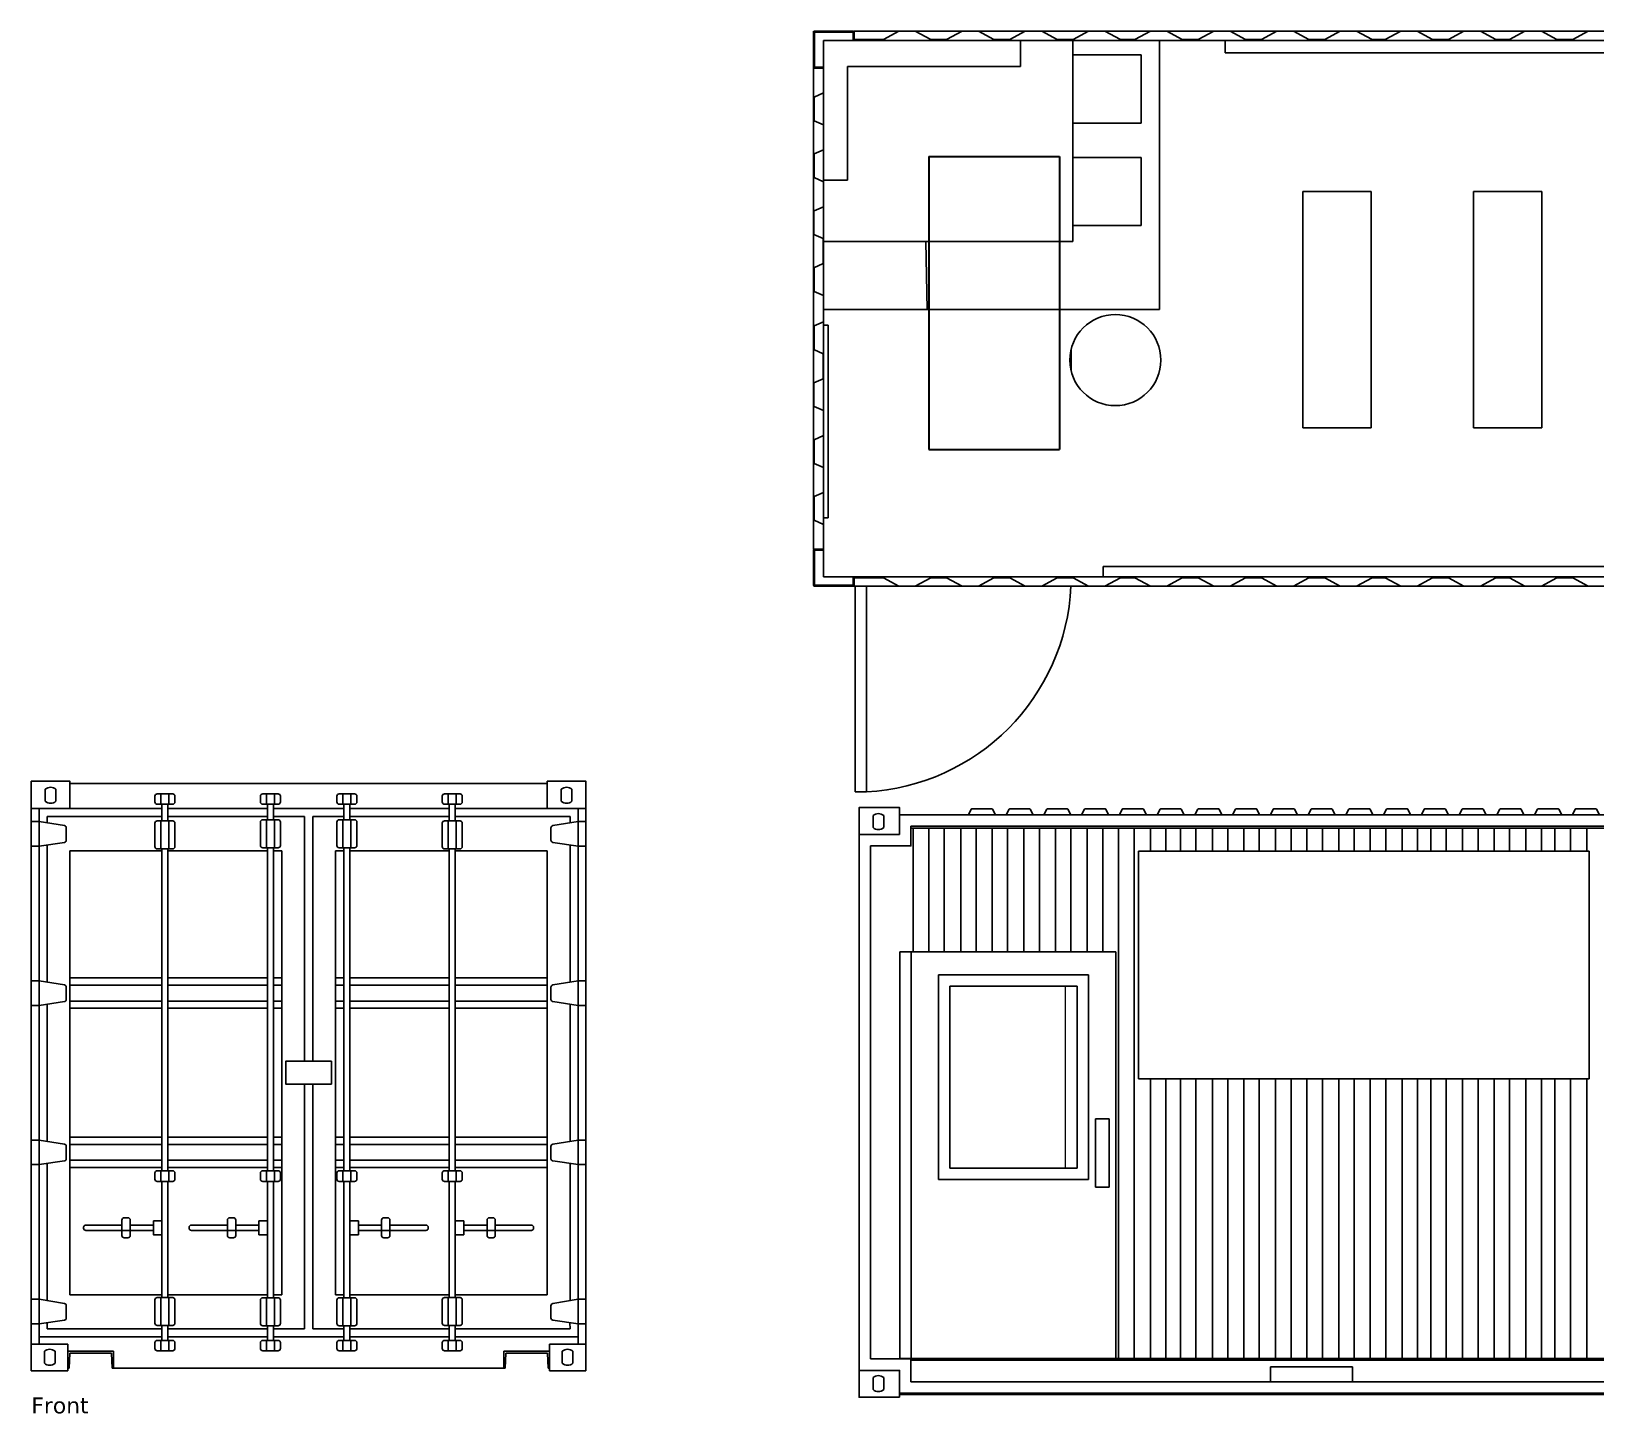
# Model space of a CAD drawing. Header units: millimetres. Extents: x -114891 to 6090, y -66971 to -39451.
# Drawn here: x -53059 to -46184, y -57177 to -51102 of the extents above; entities that cross this region are included whole.
import ezdxf

# ---------------------------------------------------------------- set-up
doc = ezdxf.new("R2010")
doc.units = ezdxf.units.MM
doc.header["$LTSCALE"] = 0.05
doc.linetypes.add('HIDDENX2', pattern=[19.05, 12.7, -6.35])
doc.layers.add('1', color=7, linetype='Continuous')
doc.layers.add('3', color=7, linetype='Continuous')
for name, color, linetype, lineweight in [('Lines', 181, 'Continuous', 30), ('text', 7, 'Continuous', 5), ('Window View', 253, 'HIDDENX2', 5)]:
    doc.layers.add(name, color=color, linetype=linetype, lineweight=lineweight)
doc.styles.add('Normal', font='verdana.ttf', dxfattribs={"height": 2})

msp = doc.modelspace()

# ---------------------------------------------------------------- linework, layer by layer
for p, q in [((-49621.47, -53377.772), (-49621.47, -51101.772)), ((-49577.47, -53499.772), (-49577.47, -51141.772)), ((-49577.47, -51141.772), (-43668.592, -51141.772)), ((-49442.757, -51101.772), (-43799.47, -51101.772)), ((-49383.47, -51137.772), (-49383.47, -51141.772)), ((-48711.47, -51255.772), (-48711.47, -51141.772)), ((-48481.47, -51137.772), (-48481.47, -52024.972)), ((-48481.47, -51137.772), (-48481.47, -51505.772)), ((-48101.47, -52324.972), (-48101.47, -51141.772)), ((-47812.537, -51195.772), (-47812.537, -51141.772)), ((-49621.47, -51224.431), (-49617.47, -51224.431)), ((-48181.47, -51205.772), (-48481.47, -51205.772)), ((-48181.47, -51505.772), (-48181.47, -51205.772)), ((-47812.537, -51195.772), (-45265.47, -51195.772)), ((-49618.47, -51263.772), (-49617.47, -51263.772)), ((-49617.47, -51259.772), (-49577.47, -51259.772)), ((-49577.47, -51263.772), (-49577.47, -51259.772)), ((-49471.47, -51255.772), (-48711.47, -51255.772)), ((-49471.47, -51255.772), (-49471.47, -51755.772)), ((-48481.47, -51505.772), (-48181.47, -51505.772)), ((-48481.47, -51655.772), (-48181.47, -51655.772)), ((-48181.47, -51655.772), (-48181.47, -51655.772)), ((-48181.47, -51655.772), (-48181.47, -51955.772)), ((-49471.47, -51755.772), (-49577.47, -51755.772)), ((-47170.92, -51805.772), (-47470.92, -51805.772)), ((-47470.92, -51805.772), (-47470.92, -52844.172)), ((-47470.92, -51805.772), (-47170.92, -51805.772)), ((-47170.92, -51805.772), (-47170.92, -52844.172)), ((-46720.92, -51805.772), (-46420.92, -51805.772)), ((-46420.92, -51805.772), (-46720.92, -51805.772)), ((-46720.92, -51805.772), (-46720.92, -52844.172)), ((-46420.92, -52844.172), (-46420.92, -51805.772)), ((-48181.47, -51955.772), (-48481.47, -51955.772)), ((-49081.47, -52024.972), (-49578.47, -52024.972)), ((-49577.47, -52024.972), (-49127.47, -52024.972)), ((-49127.47, -52024.972), (-49121.47, -52324.972)), ((-48481.47, -52024.972), (-49081.47, -52024.972)), ((-49577.47, -52324.972), (-48101.47, -52324.972)), ((-49577.47, -52324.972), (-49171.47, -52324.972)), ((-49171.47, -52324.972), (-49121.47, -52324.972)), ((-49557.47, -52393.772), (-49577.47, -52393.772)), ((-49557.47, -53239.772), (-49557.47, -52393.772)), ((-48489.048, -52594.573), (-48489.048, -52498.875)), ((-47470.92, -52844.172), (-47170.92, -52844.172)), ((-46720.92, -52844.172), (-46420.92, -52844.172)), ((-46570.92, -52844.172), (-46420.92, -52844.172)), ((-49577.47, -53239.772), (-49557.47, -53239.772)), ((-49577.47, -53268.772), (-49577.47, -53239.772)), ((-49618.47, -53377.772), (-49617.47, -53377.772)), ((-49617.47, -53381.772), (-49577.47, -53381.772)), ((-49577.47, -53377.772), (-49577.47, -53381.772)), ((-49577.47, -53381.772), (-49577.47, -53377.772)), ((-48348.156, -53454.172), (-45265.47, -53454.172)), ((-48348.156, -53454.172), (-48348.156, -53499.772)), ((-49577.47, -53499.772), (-43668.592, -53499.772)), ((-49446.47, -53539.772), (-43799.47, -53539.772)), ((-49439.048, -53539.772), (-49439.048, -54444.172)), ((-49389.048, -53539.772), (-49389.048, -54444.172)), ((-49389.048, -53544.172), (-49389.048, -53899.762)), ((-49383.47, -53503.772), (-49383.47, -53499.772)), ((-49389.048, -54444.172), (-49439.048, -54444.172)), ((-49421.47, -57104.306), (-49421.47, -54613.306)), ((-49183.47, -55147.591), (-49183.47, -54604.306)), ((-49371.47, -56936.306), (-49371.47, -54681.306)), ((-48192.53, -55704.786), (-48192.53, -54704.786)), ((-48192.53, -54704.786), (-46212.53, -54704.786)), ((-46212.53, -55704.786), (-46212.53, -54704.786)), ((-49242.53, -56934.806), (-49242.53, -55147.591)), ((-49242.53, -55147.591), (-48292.53, -55147.591)), ((-49192.53, -55147.591), (-49192.53, -56934.806)), ((-48292.53, -56934.806), (-48292.53, -55147.591)), ((-49072.53, -55247.591), (-48412.53, -55247.591)), ((-49072.53, -55247.591), (-49072.53, -56147.591)), ((-48412.53, -56147.591), (-48412.53, -55247.591)), ((-49022.53, -55297.591), (-48462.53, -55297.591)), ((-49022.53, -55297.591), (-49022.53, -56097.591)), ((-48462.53, -56097.591), (-48462.53, -55297.591)), ((-48192.53, -55704.786), (-46212.53, -55704.786)), ((-48322.53, -55880.791), (-48382.53, -55880.791)), ((-48382.53, -56180.791), (-48382.53, -55880.791)), ((-48322.53, -56180.791), (-48322.53, -55880.791)), ((-48462.53, -56097.591), (-49022.53, -56097.591)), ((-48412.53, -56147.591), (-49072.53, -56147.591)), ((-48322.53, -56180.791), (-48382.53, -56180.791)), ((-49243.47, -56936.306), (-49243.47, -56934.806)), ((-49192.53, -56934.806), (-49243.47, -56934.806)), ((-46392.47, -56940.806), (-49193.47, -56940.806)), ((-46392.47, -56934.806), (-49192.53, -56934.806)), ((-49359.893, -57070.429), (-49359.893, -57018.182)), ((-49313.048, -57070.429), (-49313.048, -57018.182)), ((-46392.47, -57036.806), (-49193.47, -57036.806)), ((-46392.47, -57086.806), (-49243.47, -57086.806)), ((-46392.47, -57092.806), (-49243.47, -57092.806))]:
    msp.add_line(p, q)
at = {"color": 251}
for p, q in [((-49114.47, -55147.591), (-49114.47, -54604.306)), ((-49046.47, -55147.591), (-49046.47, -54604.306)), ((-48974.47, -55147.591), (-48974.47, -54604.306)), ((-48906.47, -55147.591), (-48906.47, -54604.306)), ((-48836.47, -55147.591), (-48836.47, -54604.306)), ((-48768.47, -55147.591), (-48768.47, -54604.306)), ((-48696.47, -55147.591), (-48696.47, -54604.306))]:
    msp.add_line(p, q, dxfattribs=at)
at = {"elevation": 0, "flags": 128}
for points in [[(-49577.47, -51263.772), (-49618.47, -51263.772, -0.41421356), (-49621.47, -51260.772), (-49621.47, -51105.772, -0.41421356), (-49617.47, -51101.772), (-49446.47, -51101.772, -0.41421356), (-49443.47, -51104.772), (-49443.47, -51137.772), (-49383.47, -51137.772)], [(-49577.47, -53377.772), (-49618.47, -53377.772, 0.41421356), (-49621.47, -53380.772), (-49621.47, -53535.772, 0.41421356), (-49617.47, -53539.772), (-49446.47, -53539.772, 0.41421356), (-49443.47, -53536.772), (-49443.47, -53503.772), (-49383.47, -53503.772)]]:
    msp.add_lwpolyline(points, format="xyb", dxfattribs=at)
for points in [[(-49617.47, -51259.772), (-49617.47, -51105.772), (-49447.47, -51105.772), (-49447.47, -51141.772), (-49383.47, -51141.772)], [(-49174.47, -51101.772), (-49246.47, -51101.772), (-49314.47, -51137.772), (-49383.47, -51137.772)], [(-48896.47, -51101.772), (-48968.47, -51101.772), (-49036.47, -51137.772), (-49106.47, -51137.772), (-49174.47, -51101.772)], [(-48618.47, -51101.772), (-48690.47, -51101.772), (-48758.47, -51137.772), (-48828.47, -51137.772), (-48896.47, -51101.772)], [(-48340.47, -51101.772), (-48412.47, -51101.772), (-48480.47, -51137.772), (-48550.47, -51137.772), (-48618.47, -51101.772)], [(-48237.47, -51137.772), (-48272.47, -51137.772), (-48340.47, -51101.772)], [(-48068.47, -51101.772), (-48140.47, -51101.772), (-48208.47, -51137.772), (-48237.47, -51137.772)], [(-47790.47, -51101.772), (-47862.47, -51101.772), (-47930.47, -51137.772), (-48000.47, -51137.772), (-48068.47, -51101.772)], [(-47512.47, -51101.772), (-47584.47, -51101.772), (-47652.47, -51137.772), (-47722.47, -51137.772), (-47790.47, -51101.772)], [(-47234.47, -51101.772), (-47306.47, -51101.772), (-47374.47, -51137.772), (-47444.47, -51137.772), (-47512.47, -51101.772)], [(-47306.47, -51101.772), (-47234.47, -51101.772), (-47166.47, -51137.772), (-47137.47, -51137.772)], [(-46968.47, -51101.772), (-47040.47, -51101.772), (-47108.47, -51137.772), (-47137.47, -51137.772)], [(-46690.47, -51101.772), (-46762.47, -51101.772), (-46830.47, -51137.772), (-46900.47, -51137.772), (-46968.47, -51101.772)], [(-46592.47, -51137.772), (-46622.47, -51137.772), (-46690.47, -51101.772)], [(-46592.47, -51137.772), (-46562.47, -51137.772), (-46494.47, -51101.772)], [(-46494.47, -51101.772), (-46422.47, -51101.772), (-46354.47, -51137.772), (-46284.47, -51137.772), (-46216.47, -51101.772)], [(-46216.47, -51101.772), (-46144.47, -51101.772), (-46076.47, -51137.772), (-46047.47, -51137.772)], [(-49577.47, -51260.772), (-49577.47, -51372.772), (-49618.47, -51390.772), (-49618.47, -51494.772), (-49577.47, -51512.772), (-49577.47, -51622.772), (-49618.47, -51640.772)], [(-49618.47, -51640.772), (-49618.47, -51744.772), (-49577.47, -51762.772), (-49577.47, -51872.772), (-49618.47, -51890.772)], [(-49619.47, -51890.772), (-49619.47, -51994.772), (-49578.47, -52012.772), (-49578.47, -52122.772), (-49619.47, -52140.772)], [(-49618.47, -52140.772), (-49618.47, -52244.772), (-49577.47, -52262.772), (-49577.47, -52320.772)], [(-49618.47, -52500.772), (-49618.47, -52396.772), (-49577.47, -52378.772), (-49577.47, -52320.772)], [(-49619.47, -52750.772), (-49619.47, -52646.772), (-49578.47, -52628.772), (-49578.47, -52518.772), (-49619.47, -52500.772)], [(-49618.47, -53000.772), (-49618.47, -52896.772), (-49577.47, -52878.772), (-49577.47, -52768.772), (-49618.47, -52750.772)], [(-49577.47, -53380.772), (-49577.47, -53268.772), (-49618.47, -53250.772), (-49618.47, -53146.772), (-49577.47, -53128.772), (-49577.47, -53018.772), (-49618.47, -53000.772)], [(-49617.47, -53381.772), (-49617.47, -53535.772), (-49447.47, -53535.772), (-49447.47, -53499.772), (-49383.47, -53499.772)], [(-49174.47, -53539.772), (-49246.47, -53539.772), (-49314.47, -53503.772), (-49383.47, -53503.772)], [(-48896.47, -53539.772), (-48968.47, -53539.772), (-49036.47, -53503.772), (-49106.47, -53503.772), (-49174.47, -53539.772)], [(-48618.47, -53539.772), (-48690.47, -53539.772), (-48758.47, -53503.772), (-48828.47, -53503.772), (-48896.47, -53539.772)], [(-48340.47, -53539.772), (-48412.47, -53539.772), (-48480.47, -53503.772), (-48550.47, -53503.772), (-48618.47, -53539.772)], [(-48237.47, -53503.772), (-48272.47, -53503.772), (-48340.47, -53539.772)], [(-48068.47, -53539.772), (-48140.47, -53539.772), (-48208.47, -53503.772), (-48237.47, -53503.772)], [(-47790.47, -53539.772), (-47862.47, -53539.772), (-47930.47, -53503.772), (-48000.47, -53503.772), (-48068.47, -53539.772)], [(-47512.47, -53539.772), (-47584.47, -53539.772), (-47652.47, -53503.772), (-47722.47, -53503.772), (-47790.47, -53539.772)], [(-47234.47, -53539.772), (-47306.47, -53539.772), (-47374.47, -53503.772), (-47444.47, -53503.772), (-47512.47, -53539.772)], [(-47306.47, -53539.772), (-47234.47, -53539.772), (-47166.47, -53503.772), (-47137.47, -53503.772)], [(-46968.47, -53539.772), (-47040.47, -53539.772), (-47108.47, -53503.772), (-47137.47, -53503.772)], [(-46690.47, -53539.772), (-46762.47, -53539.772), (-46830.47, -53503.772), (-46900.47, -53503.772), (-46968.47, -53539.772)], [(-46592.47, -53503.772), (-46622.47, -53503.772), (-46690.47, -53539.772)], [(-46592.47, -53503.772), (-46562.47, -53503.772), (-46494.47, -53539.772)], [(-46494.47, -53539.772), (-46422.47, -53539.772), (-46354.47, -53503.772), (-46284.47, -53503.772), (-46216.47, -53539.772)], [(-46216.47, -53539.772), (-46144.47, -53539.772), (-46076.47, -53503.772), (-46047.47, -53503.772)], [(-49371.47, -56936.306), (-49193.47, -56936.306), (-49193.47, -57036.806)]]:
    msp.add_lwpolyline(points, dxfattribs=at)
msp.add_lwpolyline([(-49243.47, -57104.306), (-49421.47, -57104.306), (-49421.47, -56986.306), (-49243.47, -56986.306)], close=True, dxfattribs=at)
msp.add_circle((-48294.856, -52546.724), 200)
for centre, radius, start, end in [((-49438.284, -53495.888), 949.561, 272.9721732, 357.3511461), ((-49336.47, -57044.306), 35.086, 48.1204528, 131.8795472), ((-49336.47, -57044.306), 35.086, 228.1204528, 311.8795472)]:
    msp.add_arc(centre, radius, start, end)
at = {"layer": '1'}
for p, q in [((-53059.47, -54397.739), (-53059.47, -56988.739)), ((-53059.47, -54397.739), (-53059.47, -56988.739)), ((-52997.893, -54485.072), (-52997.893, -54432.825)), ((-52951.048, -54485.072), (-52951.048, -54432.825)), ((-51840.47, -54407.739), (-52889.47, -54407.739)), ((-51840.47, -54407.739), (-50791.47, -54407.739)), ((-50729.893, -54485.072), (-50729.893, -54432.825)), ((-50683.048, -54485.072), (-50683.048, -54432.825)), ((-50621.47, -54397.739), (-50621.47, -56988.739)), ((-50621.47, -54397.739), (-50621.47, -56988.739)), ((-53024.47, -54517.739), (-53024.47, -56868.739)), ((-52485.143, -54517.739), (-53008.99, -54517.739)), ((-52021.744, -54517.739), (-52458.797, -54517.739)), ((-51840.47, -54517.739), (-51995.399, -54517.739)), ((-51840.47, -54517.739), (-51685.541, -54517.739)), ((-51659.196, -54517.739), (-51222.143, -54517.739)), ((-51195.797, -54517.739), (-50671.95, -54517.739)), ((-50656.47, -54517.739), (-50656.47, -56868.739)), ((-53024.47, -54573.972), (-53059.47, -54573.972)), ((-53059.47, -54573.972), (-53059.47, -54682.311)), ((-53024.47, -54682.311), (-53024.47, -54573.972)), ((-52989.47, -54552.739), (-52989.47, -54579.861)), ((-52989.47, -54552.739), (-52485.143, -54552.739)), ((-52989.47, -54552.739), (-52485.143, -54552.739)), ((-52458.797, -54552.739), (-52021.744, -54552.739)), ((-51995.399, -54552.739), (-51858.47, -54552.739)), ((-51858.47, -55628.239), (-51858.47, -54552.739)), ((-51822.47, -55628.239), (-51822.47, -54552.739)), ((-51685.541, -54552.739), (-51822.47, -54552.739)), ((-51222.143, -54552.739), (-51659.196, -54552.739)), ((-50691.47, -54552.739), (-51195.797, -54552.739)), ((-50691.47, -54552.739), (-51195.797, -54552.739)), ((-50691.47, -54552.739), (-50691.47, -54579.861)), ((-50656.47, -54573.972), (-50621.47, -54573.972)), ((-50656.47, -54682.311), (-50656.47, -54573.972)), ((-50621.47, -54573.972), (-50621.47, -54682.311)), ((-49359.893, -54600.639), (-49359.893, -54548.392)), ((-49313.048, -54600.639), (-49313.048, -54548.392)), ((-43541.47, -54544.306), (-49243.47, -54544.306)), ((-49243.47, -54544.306), (-43541.47, -54544.306)), ((-49193.47, -54594.306), (-43591.47, -54594.306)), ((-52905.479, -54656.071), (-52905.479, -54629.257)), ((-50775.461, -54656.071), (-50775.461, -54629.257)), ((-43591.47, -54604.306), (-49193.47, -54604.306)), ((-49193.47, -54604.306), (-43591.47, -54604.306)), ((-53059.47, -54682.311), (-53024.47, -54682.311)), ((-53024.47, -54682.311), (-52914.186, -54665.988)), ((-52989.47, -54677.131), (-52989.47, -55279.861)), ((-52889.47, -54702.739), (-52889.47, -56653.739)), ((-52889.47, -54702.739), (-52485.143, -54702.739)), ((-52458.797, -54702.739), (-52021.744, -54702.739)), ((-51995.399, -54702.739), (-51958.47, -54702.739)), ((-51958.47, -54702.739), (-51958.47, -56653.739)), ((-51722.47, -54702.739), (-51722.47, -56653.739)), ((-51685.541, -54702.739), (-51722.47, -54702.739)), ((-51222.143, -54702.739), (-51659.196, -54702.739)), ((-50791.47, -54702.739), (-51195.797, -54702.739)), ((-50791.47, -54702.739), (-50791.47, -56653.739)), ((-50656.47, -54682.311), (-50766.754, -54665.988)), ((-50691.47, -54677.131), (-50691.47, -55279.861)), ((-50621.47, -54682.311), (-50656.47, -54682.311)), ((-53024.47, -55273.972), (-53059.47, -55273.972)), ((-53059.47, -55273.972), (-53059.47, -55382.311)), ((-53024.47, -55382.311), (-53024.47, -55273.972)), ((-52889.47, -55261.239), (-52485.143, -55261.239)), ((-52458.797, -55261.239), (-52021.744, -55261.239)), ((-51995.399, -55261.239), (-51958.47, -55261.239)), ((-51685.541, -55261.239), (-51722.47, -55261.239)), ((-51222.143, -55261.239), (-51659.196, -55261.239)), ((-50791.47, -55261.239), (-51195.797, -55261.239)), ((-50656.47, -55273.972), (-50621.47, -55273.972)), ((-50656.47, -55382.311), (-50656.47, -55273.972)), ((-50621.47, -55273.972), (-50621.47, -55382.311)), ((-52905.479, -55356.071), (-52905.479, -55329.257)), ((-52889.47, -55293.239), (-52485.143, -55293.239)), ((-52458.797, -55293.239), (-52021.744, -55293.239)), ((-51995.399, -55293.239), (-51958.47, -55293.239)), ((-51685.541, -55293.239), (-51722.47, -55293.239)), ((-51222.143, -55293.239), (-51659.196, -55293.239)), ((-50791.47, -55293.239), (-51195.797, -55293.239)), ((-50775.461, -55356.071), (-50775.461, -55329.257)), ((-53059.47, -55382.311), (-53024.47, -55382.311)), ((-53024.47, -55382.311), (-52914.186, -55365.988)), ((-52989.47, -55377.131), (-52989.47, -55979.861)), ((-52889.47, -55363.239), (-52485.143, -55363.239)), ((-52889.47, -55395.239), (-52485.143, -55395.239)), ((-52458.797, -55363.239), (-52021.744, -55363.239)), ((-52458.797, -55395.239), (-52021.744, -55395.239)), ((-51995.399, -55363.239), (-51958.47, -55363.239)), ((-51995.399, -55395.239), (-51958.47, -55395.239)), ((-51685.541, -55363.239), (-51722.47, -55363.239)), ((-51685.541, -55395.239), (-51722.47, -55395.239)), ((-51222.143, -55363.239), (-51659.196, -55363.239)), ((-51222.143, -55395.239), (-51659.196, -55395.239)), ((-50791.47, -55363.239), (-51195.797, -55363.239)), ((-50791.47, -55395.239), (-51195.797, -55395.239)), ((-50656.47, -55382.311), (-50766.754, -55365.988)), ((-50691.47, -55377.131), (-50691.47, -55979.861)), ((-50621.47, -55382.311), (-50656.47, -55382.311)), ((-51858.47, -56803.739), (-51858.47, -55728.239)), ((-51822.47, -56803.739), (-51822.47, -55728.239)), ((-52889.47, -55961.239), (-52485.143, -55961.239)), ((-52458.797, -55961.239), (-52021.744, -55961.239)), ((-51995.399, -55961.239), (-51958.47, -55961.239)), ((-51685.541, -55961.239), (-51722.47, -55961.239)), ((-51222.143, -55961.239), (-51659.196, -55961.239)), ((-50791.47, -55961.239), (-51195.797, -55961.239)), ((-53024.47, -55973.972), (-53059.47, -55973.972)), ((-53059.47, -55973.972), (-53059.47, -56082.311)), ((-53024.47, -56082.311), (-53024.47, -55973.972)), ((-52905.479, -56056.071), (-52905.479, -56029.257)), ((-52889.47, -55993.239), (-52485.143, -55993.239)), ((-52458.797, -55993.239), (-52021.744, -55993.239)), ((-51995.399, -55993.239), (-51958.47, -55993.239)), ((-51685.541, -55993.239), (-51722.47, -55993.239)), ((-51222.143, -55993.239), (-51659.196, -55993.239)), ((-50791.47, -55993.239), (-51195.797, -55993.239)), ((-50775.461, -56056.071), (-50775.461, -56029.257)), ((-50656.47, -55973.972), (-50621.47, -55973.972)), ((-50656.47, -56082.311), (-50656.47, -55973.972)), ((-50621.47, -55973.972), (-50621.47, -56082.311)), ((-53059.47, -56082.311), (-53024.47, -56082.311)), ((-53024.47, -56082.311), (-52914.186, -56065.988)), ((-52989.47, -56077.131), (-52989.47, -56679.861)), ((-52889.47, -56063.239), (-52485.143, -56063.239)), ((-52889.47, -56095.239), (-52485.143, -56095.239)), ((-52458.797, -56063.239), (-52021.744, -56063.239)), ((-52458.797, -56095.239), (-52021.744, -56095.239)), ((-51995.399, -56063.239), (-51958.47, -56063.239)), ((-51995.399, -56095.239), (-51958.47, -56095.239)), ((-51685.541, -56063.239), (-51722.47, -56063.239)), ((-51685.541, -56095.239), (-51722.47, -56095.239)), ((-51222.143, -56063.239), (-51659.196, -56063.239)), ((-51222.143, -56095.239), (-51659.196, -56095.239)), ((-50791.47, -56063.239), (-51195.797, -56063.239)), ((-50791.47, -56095.239), (-51195.797, -56095.239)), ((-50656.47, -56082.311), (-50766.754, -56065.988)), ((-50691.47, -56077.131), (-50691.47, -56679.861)), ((-50621.47, -56082.311), (-50656.47, -56082.311)), ((-52889.47, -56653.739), (-52485.143, -56653.739)), ((-52458.797, -56653.739), (-52021.744, -56653.739)), ((-51995.399, -56653.739), (-51958.47, -56653.739)), ((-51685.541, -56653.739), (-51722.47, -56653.739)), ((-51222.143, -56653.739), (-51659.196, -56653.739)), ((-50791.47, -56653.739), (-51195.797, -56653.739)), ((-53024.47, -56673.972), (-53059.47, -56673.972)), ((-53059.47, -56673.972), (-53059.47, -56782.311)), ((-53024.47, -56782.311), (-53024.47, -56673.972)), ((-50656.47, -56673.972), (-50621.47, -56673.972)), ((-50656.47, -56782.311), (-50656.47, -56673.972)), ((-50621.47, -56673.972), (-50621.47, -56782.311)), ((-53059.47, -56782.311), (-53024.47, -56782.311)), ((-53024.47, -56782.311), (-52914.186, -56765.988)), ((-52989.47, -56803.739), (-52989.052, -56777.069)), ((-52905.479, -56756.071), (-52905.479, -56729.257)), ((-50775.461, -56756.071), (-50775.461, -56729.257)), ((-50656.47, -56782.311), (-50766.754, -56765.988)), ((-50691.47, -56803.739), (-50691.889, -56777.069)), ((-50621.47, -56782.311), (-50656.47, -56782.311)), ((-53024.47, -56838.739), (-52485.143, -56838.739)), ((-52989.47, -56803.739), (-52485.143, -56803.739)), ((-52458.797, -56803.739), (-52021.744, -56803.739)), ((-52458.797, -56838.739), (-52021.744, -56838.739)), ((-51995.399, -56803.739), (-51858.47, -56803.739)), ((-51995.399, -56838.739), (-51840.47, -56838.739)), ((-51685.541, -56838.739), (-51840.47, -56838.739)), ((-51685.541, -56803.739), (-51822.47, -56803.739)), ((-51222.143, -56803.739), (-51659.196, -56803.739)), ((-51222.143, -56838.739), (-51659.196, -56838.739)), ((-50691.47, -56803.739), (-51195.797, -56803.739)), ((-50656.47, -56838.739), (-51195.797, -56838.739)), ((-53059.47, -56870.739), (-52898.47, -56870.739)), ((-53001.97, -56954.862), (-53001.97, -56902.615)), ((-52955.125, -56954.862), (-52955.125, -56902.615)), ((-52898.47, -56870.739), (-52898.47, -56988.739)), ((-52898.47, -56902.239), (-52698.47, -56902.239)), ((-52889.853, -56911.239), (-52892.66, -56977.239)), ((-52889.853, -56911.239), (-52707.087, -56911.239)), ((-52707.087, -56911.239), (-52704.28, -56977.239)), ((-52698.47, -56902.239), (-52698.47, -56977.239)), ((-50982.47, -56902.239), (-50982.47, -56977.239)), ((-50782.47, -56902.239), (-50982.47, -56902.239)), ((-50973.853, -56911.239), (-50976.66, -56977.239)), ((-50791.087, -56911.239), (-50973.853, -56911.239)), ((-50791.087, -56911.239), (-50788.28, -56977.239)), ((-50621.47, -56870.739), (-50782.47, -56870.739)), ((-50782.47, -56870.739), (-50782.47, -56988.739)), ((-50725.815, -56954.862), (-50725.815, -56902.615)), ((-50678.97, -56954.862), (-50678.97, -56902.615)), ((-52898.47, -56988.739), (-53059.47, -56988.739)), ((-53059.47, -56988.739), (-52898.47, -56988.739)), ((-52892.66, -56977.239), (-52898.47, -56977.239)), ((-51840.47, -56977.239), (-52704.28, -56977.239)), ((-52704.28, -56977.239), (-51840.47, -56977.239)), ((-51840.47, -56977.239), (-50976.66, -56977.239)), ((-50976.66, -56977.239), (-51840.47, -56977.239)), ((-50788.28, -56977.239), (-50782.47, -56977.239)), ((-50782.47, -56988.739), (-50621.47, -56988.739)), ((-50621.47, -56988.739), (-50782.47, -56988.739)), ((-46392.47, -56934.806), (-43541.47, -56934.806)), ((-46392.47, -56940.806), (-43591.47, -56940.806)), ((-46392.47, -57086.806), (-43541.47, -57086.806)), ((-46392.47, -57092.806), (-43541.47, -57092.806))]:
    msp.add_line(p, q, dxfattribs=at)
at = {"layer": '1', "elevation": 0, "flags": 128}
for points in [[(-52889.47, -54517.739), (-53059.47, -54517.739), (-53059.47, -54397.739), (-52889.47, -54397.739)], [(-52489.593, -54453.095), (-52454.348, -54453.095), (-52454.348, -54498.607), (-52489.593, -54498.607)], [(-52026.194, -54453.095), (-51990.949, -54453.095), (-51990.949, -54498.607), (-52026.194, -54498.607)], [(-51654.746, -54453.095), (-51689.991, -54453.095), (-51689.991, -54498.607), (-51654.746, -54498.607)], [(-51191.348, -54453.095), (-51226.593, -54453.095), (-51226.593, -54498.607), (-51191.348, -54498.607)], [(-50791.47, -54517.739), (-50621.47, -54517.739), (-50621.47, -54397.739), (-50791.47, -54397.739)], [(-49243.47, -54631.306), (-49421.47, -54631.306), (-49421.47, -54513.306), (-49243.47, -54513.306)], [(-52489.593, -54571.84), (-52454.348, -54571.84), (-52454.348, -54694.612), (-52489.593, -54694.612)], [(-52026.194, -54566.804), (-51990.949, -54566.804), (-51990.949, -54689.575), (-52026.194, -54689.575)], [(-51654.746, -54566.804), (-51689.991, -54566.804), (-51689.991, -54689.575), (-51654.746, -54689.575)], [(-51191.348, -54571.84), (-51226.593, -54571.84), (-51226.593, -54694.612), (-51191.348, -54694.612)], [(-52489.593, -56156.331), (-52454.348, -56156.331), (-52454.348, -56108.769), (-52489.593, -56108.769)], [(-52026.194, -56156.331), (-51990.949, -56156.331), (-51990.949, -56108.769), (-52026.194, -56108.769)], [(-51654.746, -56156.331), (-51689.991, -56156.331), (-51689.991, -56108.769), (-51654.746, -56108.769)], [(-51191.348, -56156.331), (-51226.593, -56156.331), (-51226.593, -56108.769), (-51191.348, -56108.769)], [(-52522.382, -56328.687), (-52485.143, -56328.687), (-52485.143, -56390.344), (-52522.382, -56390.344)], [(-52058.984, -56328.687), (-52021.744, -56328.687), (-52021.744, -56390.344), (-52058.984, -56390.344)], [(-51621.957, -56328.687), (-51659.196, -56328.687), (-51659.196, -56390.344), (-51621.957, -56390.344)], [(-51158.558, -56328.687), (-51195.797, -56328.687), (-51195.797, -56390.344), (-51158.558, -56390.344)], [(-52489.593, -56789.177), (-52454.348, -56789.177), (-52454.348, -56666.406), (-52489.593, -56666.406)], [(-52026.194, -56790.017), (-51990.949, -56790.017), (-51990.949, -56667.246), (-52026.194, -56667.246)], [(-51654.746, -56790.017), (-51689.991, -56790.017), (-51689.991, -56667.246), (-51654.746, -56667.246)], [(-51191.348, -56789.177), (-51226.593, -56789.177), (-51226.593, -56666.406), (-51191.348, -56666.406)], [(-52489.593, -56899.896), (-52454.348, -56899.896), (-52454.348, -56854.385), (-52489.593, -56854.385)], [(-52026.194, -56899.896), (-51990.949, -56899.896), (-51990.949, -56854.385), (-52026.194, -56854.385)], [(-51654.746, -56899.896), (-51689.991, -56899.896), (-51689.991, -56854.385), (-51654.746, -56854.385)], [(-51191.348, -56899.896), (-51226.593, -56899.896), (-51226.593, -56854.385), (-51191.348, -56854.385)]]:
    msp.add_lwpolyline(points, close=True, dxfattribs=at)
for points in [[(-52505.911, -54498.607), (-52438.029, -54498.607, 0.41421356), (-52428.029, -54488.607), (-52428.029, -54463.095, 0.41421356), (-52438.029, -54453.095), (-52505.911, -54453.095, 0.41421356), (-52515.911, -54463.095), (-52515.911, -54488.607, 0.41421356)], [(-52042.512, -54498.607), (-51974.631, -54498.607, 0.41421356), (-51964.631, -54488.607), (-51964.631, -54463.095, 0.41421356), (-51974.631, -54453.095), (-52042.512, -54453.095, 0.41421356), (-52052.512, -54463.095), (-52052.512, -54488.607, 0.41421356)], [(-51638.428, -54498.607), (-51706.309, -54498.607, -0.41421356), (-51716.309, -54488.607), (-51716.309, -54463.095, -0.41421356), (-51706.309, -54453.095), (-51638.428, -54453.095, -0.41421356), (-51628.428, -54463.095), (-51628.428, -54488.607, -0.41421356)], [(-51175.029, -54498.607), (-51242.911, -54498.607, -0.41421356), (-51252.911, -54488.607), (-51252.911, -54463.095, -0.41421356), (-51242.911, -54453.095), (-51175.029, -54453.095, -0.41421356), (-51165.029, -54463.095), (-51165.029, -54488.607, -0.41421356)], [(-52505.911, -54694.612), (-52438.029, -54694.612, 0.41421356), (-52428.029, -54684.612), (-52428.029, -54581.84, 0.41421356), (-52438.029, -54571.84), (-52505.911, -54571.84, 0.41421356), (-52515.911, -54581.84), (-52515.911, -54684.612, 0.41421356)], [(-52042.512, -54689.575), (-51974.631, -54689.575, 0.41421356), (-51964.631, -54679.575), (-51964.631, -54576.804, 0.41421356), (-51974.631, -54566.804), (-52042.512, -54566.804, 0.41421356), (-52052.512, -54576.804), (-52052.512, -54679.575, 0.41421356)], [(-51638.428, -54689.575), (-51706.309, -54689.575, -0.41421356), (-51716.309, -54679.575), (-51716.309, -54576.804, -0.41421356), (-51706.309, -54566.804), (-51638.428, -54566.804, -0.41421356), (-51628.428, -54576.804), (-51628.428, -54679.575, -0.41421356)], [(-51175.029, -54694.612), (-51242.911, -54694.612, -0.41421356), (-51252.911, -54684.612), (-51252.911, -54581.84, -0.41421356), (-51242.911, -54571.84), (-51175.029, -54571.84, -0.41421356), (-51165.029, -54581.84), (-51165.029, -54684.612, -0.41421356)], [(-52505.911, -56108.769), (-52438.029, -56108.769, -0.41421356), (-52428.029, -56118.769), (-52428.029, -56146.331, -0.41421356), (-52438.029, -56156.331), (-52505.911, -56156.331, -0.41421356), (-52515.911, -56146.331), (-52515.911, -56118.769, -0.41421356)], [(-52042.512, -56108.769), (-51974.631, -56108.769, -0.41421356), (-51964.631, -56118.769), (-51964.631, -56146.331, -0.41421356), (-51974.631, -56156.331), (-52042.512, -56156.331, -0.41421356), (-52052.512, -56146.331), (-52052.512, -56118.769, -0.41421356)], [(-51638.428, -56108.769), (-51706.309, -56108.769, 0.41421356), (-51716.309, -56118.769), (-51716.309, -56146.331, 0.41421356), (-51706.309, -56156.331), (-51638.428, -56156.331, 0.41421356), (-51628.428, -56146.331), (-51628.428, -56118.769, 0.41421356)], [(-51175.029, -56108.769), (-51242.911, -56108.769, 0.41421356), (-51252.911, -56118.769), (-51252.911, -56146.331, 0.41421356), (-51242.911, -56156.331), (-51175.029, -56156.331, 0.41421356), (-51165.029, -56146.331), (-51165.029, -56118.769, 0.41421356)], [(-52624.464, -56325.575), (-52624.464, -56393.456, -0.41421356), (-52634.464, -56403.456), (-52650.811, -56403.456, -0.41421356), (-52660.811, -56393.456), (-52660.811, -56325.575, -0.41421356), (-52650.811, -56315.575), (-52634.464, -56315.575, -0.41421356)], [(-52161.066, -56325.575), (-52161.066, -56393.456, -0.41421356), (-52171.066, -56403.456), (-52187.413, -56403.456, -0.41421356), (-52197.413, -56393.456), (-52197.413, -56325.575, -0.41421356), (-52187.413, -56315.575), (-52171.066, -56315.575, -0.41421356)], [(-51519.875, -56325.575), (-51519.875, -56393.456, 0.41421356), (-51509.875, -56403.456), (-51493.527, -56403.456, 0.41421356), (-51483.527, -56393.456), (-51483.527, -56325.575, 0.41421356), (-51493.527, -56315.575), (-51509.875, -56315.575, 0.41421356)], [(-51056.476, -56325.575), (-51056.476, -56393.456, 0.41421356), (-51046.476, -56403.456), (-51030.129, -56403.456, 0.41421356), (-51020.129, -56393.456), (-51020.129, -56325.575, 0.41421356), (-51030.129, -56315.575), (-51046.476, -56315.575, 0.41421356)], [(-52505.911, -56666.406), (-52438.029, -56666.406, -0.41421356), (-52428.029, -56676.406), (-52428.029, -56779.177, -0.41421356), (-52438.029, -56789.177), (-52505.911, -56789.177, -0.41421356), (-52515.911, -56779.177), (-52515.911, -56676.406, -0.41421356)], [(-52042.512, -56667.246), (-51974.631, -56667.246, -0.41421356), (-51964.631, -56677.246), (-51964.631, -56780.017, -0.41421356), (-51974.631, -56790.017), (-52042.512, -56790.017, -0.41421356), (-52052.512, -56780.017), (-52052.512, -56677.246, -0.41421356)], [(-51638.428, -56667.246), (-51706.309, -56667.246, 0.41421356), (-51716.309, -56677.246), (-51716.309, -56780.017, 0.41421356), (-51706.309, -56790.017), (-51638.428, -56790.017, 0.41421356), (-51628.428, -56780.017), (-51628.428, -56677.246, 0.41421356)], [(-51175.029, -56666.406), (-51242.911, -56666.406, 0.41421356), (-51252.911, -56676.406), (-51252.911, -56779.177, 0.41421356), (-51242.911, -56789.177), (-51175.029, -56789.177, 0.41421356), (-51165.029, -56779.177), (-51165.029, -56676.406, 0.41421356)], [(-52505.911, -56854.385), (-52438.029, -56854.385, -0.41421356), (-52428.029, -56864.385), (-52428.029, -56889.896, -0.41421356), (-52438.029, -56899.896), (-52505.911, -56899.896, -0.41421356), (-52515.911, -56889.896), (-52515.911, -56864.385, -0.41421356)], [(-52042.512, -56854.385), (-51974.631, -56854.385, -0.41421356), (-51964.631, -56864.385), (-51964.631, -56889.896, -0.41421356), (-51974.631, -56899.896), (-52042.512, -56899.896, -0.41421356), (-52052.512, -56889.896), (-52052.512, -56864.385, -0.41421356)], [(-51638.428, -56854.385), (-51706.309, -56854.385, 0.41421356), (-51716.309, -56864.385), (-51716.309, -56889.896, 0.41421356), (-51706.309, -56899.896), (-51638.428, -56899.896, 0.41421356), (-51628.428, -56889.896), (-51628.428, -56864.385, 0.41421356)], [(-51175.029, -56854.385), (-51242.911, -56854.385, 0.41421356), (-51252.911, -56864.385), (-51252.911, -56889.896, 0.41421356), (-51242.911, -56899.896), (-51175.029, -56899.896, 0.41421356), (-51165.029, -56889.896), (-51165.029, -56864.385, 0.41421356)]]:
    msp.add_lwpolyline(points, format="xyb", close=True, dxfattribs=at)
for points in [[(-52485.143, -54571.84), (-52485.143, -54498.607), (-52458.797, -54498.607), (-52458.797, -54571.84)], [(-52458.797, -54571.84), (-52458.797, -54498.607), (-52485.143, -54498.607), (-52485.143, -54571.84)], [(-52021.744, -54566.804), (-52021.744, -54498.607), (-51995.399, -54498.607), (-51995.399, -54566.804)], [(-51995.399, -54566.804), (-51995.399, -54498.607), (-52021.744, -54498.607), (-52021.744, -54566.804)], [(-51659.196, -54566.804), (-51659.196, -54498.607), (-51685.541, -54498.607), (-51685.541, -54566.804)], [(-51685.541, -54566.804), (-51685.541, -54498.607), (-51659.196, -54498.607), (-51659.196, -54566.804)], [(-51195.797, -54571.84), (-51195.797, -54498.607), (-51222.143, -54498.607), (-51222.143, -54571.84)], [(-51222.143, -54571.84), (-51222.143, -54498.607), (-51195.797, -54498.607), (-51195.797, -54571.84)], [(-49193.47, -54594.306), (-49193.47, -54681.306), (-49371.47, -54681.306)], [(-52485.143, -56108.769), (-52485.143, -54694.612)], [(-52458.797, -54694.612), (-52458.797, -56108.769)], [(-52021.744, -56108.769), (-52021.744, -54689.575)], [(-51995.399, -54689.575), (-51995.399, -56108.769)], [(-51685.541, -54689.575), (-51685.541, -56108.769)], [(-51659.196, -56108.769), (-51659.196, -54689.575)], [(-51222.143, -54694.612), (-51222.143, -56108.769)], [(-51195.797, -56108.769), (-51195.797, -54694.612)], [(-51840.47, -55728.239), (-51940.725, -55728.239), (-51940.725, -55628.239), (-51840.47, -55628.239)], [(-51840.47, -55728.239), (-51740.215, -55728.239), (-51740.215, -55628.239), (-51840.47, -55628.239)], [(-52485.143, -56666.406), (-52485.143, -56156.331)], [(-52458.797, -56156.331), (-52458.797, -56666.406)], [(-52021.744, -56667.246), (-52021.744, -56156.331)], [(-51995.399, -56156.331), (-51995.399, -56667.246)], [(-51685.541, -56156.331), (-51685.541, -56667.246)], [(-51659.196, -56667.246), (-51659.196, -56156.331)], [(-51222.143, -56156.331), (-51222.143, -56666.406)], [(-51195.797, -56666.406), (-51195.797, -56156.331)], [(-52458.797, -56789.177), (-52458.797, -56854.385), (-52485.143, -56854.385), (-52485.143, -56789.177)], [(-51995.399, -56790.017), (-51995.399, -56854.385), (-52021.744, -56854.385), (-52021.744, -56790.017)], [(-51685.541, -56790.017), (-51685.541, -56854.385), (-51659.196, -56854.385), (-51659.196, -56790.017)], [(-51222.143, -56789.177), (-51222.143, -56854.385), (-51195.797, -56854.385), (-51195.797, -56789.177)], [(-47612.47, -57036.806), (-47612.47, -56970.806), (-47252.47, -56970.806), (-47252.47, -57036.806)], [(-43413.47, -56936.306), (-43591.47, -56936.306), (-43591.47, -57036.806), (-46392.47, -57036.806)]]:
    msp.add_lwpolyline(points, dxfattribs=at)
for points in [[(-48798.457, -54544.306), (-48819.992, -54544.306, -0.279959), (-48823.542, -54542.149), (-48834.802, -54520.462, 0.279959), (-48838.352, -54518.306), (-48924.492, -54518.306, 0.279959), (-48928.042, -54520.462), (-48939.302, -54542.149, -0.279959), (-48942.852, -54544.306), (-48964.387, -54544.306)], [(-48632.527, -54544.306), (-48654.062, -54544.306, -0.279959), (-48657.612, -54542.149), (-48668.872, -54520.462, 0.279959), (-48672.422, -54518.306), (-48758.562, -54518.306, 0.279959), (-48762.112, -54520.462), (-48773.372, -54542.149, -0.279959), (-48776.922, -54544.306), (-48798.457, -54544.306)], [(-48466.597, -54544.306), (-48488.132, -54544.306, -0.279959), (-48491.682, -54542.149), (-48502.942, -54520.462, 0.279959), (-48506.492, -54518.306), (-48592.632, -54518.306, 0.279959), (-48596.182, -54520.462), (-48607.442, -54542.149, -0.279959), (-48610.992, -54544.306), (-48632.527, -54544.306)], [(-48300.667, -54544.306), (-48322.202, -54544.306, -0.279959), (-48325.752, -54542.149), (-48337.012, -54520.462, 0.279959), (-48340.562, -54518.306), (-48426.702, -54518.306, 0.279959), (-48430.252, -54520.462), (-48441.512, -54542.149, -0.279959), (-48445.062, -54544.306), (-48466.597, -54544.306)], [(-48134.737, -54544.306), (-48156.272, -54544.306, -0.279959), (-48159.821, -54542.149), (-48171.082, -54520.462, 0.279959), (-48174.632, -54518.306), (-48260.772, -54518.306, 0.279959), (-48264.321, -54520.462), (-48275.582, -54542.149, -0.279959), (-48279.132, -54544.306), (-48300.667, -54544.306)], [(-47968.806, -54544.306), (-47990.341, -54544.306, -0.279959), (-47993.891, -54542.149), (-48005.152, -54520.462, 0.279959), (-48008.702, -54518.306), (-48094.841, -54518.306, 0.279959), (-48098.391, -54520.462), (-48109.652, -54542.149, -0.279959), (-48113.202, -54544.306), (-48134.737, -54544.306)], [(-47802.876, -54544.306), (-47824.411, -54544.306, -0.279959), (-47827.961, -54542.149), (-47839.222, -54520.462, 0.279959), (-47842.772, -54518.306), (-47928.911, -54518.306, 0.279959), (-47932.461, -54520.462), (-47943.722, -54542.149, -0.279959), (-47947.272, -54544.306), (-47968.806, -54544.306)], [(-47636.946, -54544.306), (-47658.481, -54544.306, -0.279959), (-47662.031, -54542.149), (-47673.291, -54520.462, 0.279959), (-47676.841, -54518.306), (-47762.981, -54518.306, 0.279959), (-47766.531, -54520.462), (-47777.791, -54542.149, -0.279959), (-47781.341, -54544.306), (-47802.876, -54544.306)], [(-47471.016, -54544.306), (-47492.551, -54544.306, -0.279959), (-47496.101, -54542.149), (-47507.361, -54520.462, 0.279959), (-47510.911, -54518.306), (-47597.051, -54518.306, 0.279959), (-47600.601, -54520.462), (-47611.861, -54542.149, -0.279959), (-47615.411, -54544.306), (-47636.946, -54544.306)], [(-47305.086, -54544.306), (-47326.621, -54544.306, -0.279959), (-47330.171, -54542.149), (-47341.431, -54520.462, 0.279959), (-47344.981, -54518.306), (-47431.121, -54518.306, 0.279959), (-47434.671, -54520.462), (-47445.931, -54542.149, -0.279959), (-47449.481, -54544.306), (-47471.016, -54544.306)], [(-47139.156, -54544.306), (-47160.691, -54544.306, -0.279959), (-47164.241, -54542.149), (-47175.501, -54520.462, 0.279959), (-47179.051, -54518.306), (-47265.191, -54518.306, 0.279959), (-47268.741, -54520.462), (-47280.001, -54542.149, -0.279959), (-47283.551, -54544.306), (-47305.086, -54544.306)], [(-46973.226, -54544.306), (-46994.761, -54544.306, -0.279959), (-46998.311, -54542.149), (-47009.571, -54520.462, 0.279959), (-47013.121, -54518.306), (-47099.261, -54518.306, 0.279959), (-47102.811, -54520.462), (-47114.071, -54542.149, -0.279959), (-47117.621, -54544.306), (-47139.156, -54544.306)], [(-46807.295, -54544.306), (-46828.83, -54544.306, -0.279959), (-46832.38, -54542.149), (-46843.641, -54520.462, 0.279959), (-46847.191, -54518.306), (-46933.33, -54518.306, 0.279959), (-46936.88, -54520.462), (-46948.141, -54542.149, -0.279959), (-46951.691, -54544.306), (-46973.226, -54544.306)], [(-46641.365, -54544.306), (-46662.9, -54544.306, -0.279959), (-46666.45, -54542.149), (-46677.711, -54520.462, 0.279959), (-46681.261, -54518.306), (-46767.4, -54518.306, 0.279959), (-46770.95, -54520.462), (-46782.211, -54542.149, -0.279959), (-46785.761, -54544.306), (-46807.295, -54544.306)], [(-46475.435, -54544.306), (-46496.97, -54544.306, -0.279959), (-46500.52, -54542.149), (-46511.78, -54520.462, 0.279959), (-46515.33, -54518.306), (-46601.47, -54518.306, 0.279959), (-46605.02, -54520.462), (-46616.28, -54542.149, -0.279959), (-46619.83, -54544.306), (-46641.365, -54544.306)], [(-46392.47, -54518.306), (-46435.54, -54518.306, 0.279959), (-46439.09, -54520.462), (-46450.35, -54542.149, -0.279959), (-46453.9, -54544.306), (-46475.435, -54544.306)], [(-46392.47, -54518.306), (-46349.4, -54518.306, -0.279959), (-46345.85, -54520.462), (-46334.59, -54542.149, 0.279959), (-46331.04, -54544.306), (-46309.505, -54544.306)], [(-46309.505, -54544.306), (-46287.97, -54544.306, 0.279959), (-46284.42, -54542.149), (-46273.16, -54520.462, -0.279959), (-46269.61, -54518.306), (-46183.47, -54518.306, -0.279959), (-46179.92, -54520.462), (-46168.66, -54542.149, 0.279959), (-46165.11, -54544.306), (-46143.575, -54544.306)], [(-53024.47, -54573.972), (-52914.186, -54592.527, -0.37673103), (-52905.479, -54602.443), (-52905.479, -54629.257)], [(-50656.47, -54573.972), (-50766.754, -54592.527, 0.37673103), (-50775.461, -54602.443), (-50775.461, -54629.257)], [(-53024.47, -55273.972), (-52914.186, -55292.527, -0.37673103), (-52905.479, -55302.443), (-52905.479, -55329.257)], [(-50656.47, -55273.972), (-50766.754, -55292.527, 0.37673103), (-50775.461, -55302.443), (-50775.461, -55329.257)], [(-53024.47, -55973.972), (-52914.186, -55992.527, -0.37673103), (-52905.479, -56002.443), (-52905.479, -56029.257)], [(-50656.47, -55973.972), (-50766.754, -55992.527, 0.37673103), (-50775.461, -56002.443), (-50775.461, -56029.257)], [(-52624.464, -56347.604), (-52522.382, -56347.604), (-52522.382, -56371.427), (-52819.412, -56371.427, -0.41421356), (-52829.412, -56361.427), (-52829.412, -56357.604, -0.41421356), (-52819.412, -56347.604), (-52660.811, -56347.604)], [(-52161.066, -56347.604), (-52058.984, -56347.604), (-52058.984, -56371.427), (-52356.014, -56371.427, -0.41421356), (-52366.014, -56361.427), (-52366.014, -56357.604, -0.41421356), (-52356.014, -56347.604), (-52197.413, -56347.604)], [(-51519.875, -56347.604), (-51621.957, -56347.604), (-51621.957, -56371.427), (-51324.927, -56371.427, 0.41421356), (-51314.927, -56361.427), (-51314.927, -56357.604, 0.41421356), (-51324.927, -56347.604), (-51483.527, -56347.604)], [(-51056.476, -56347.604), (-51158.558, -56347.604), (-51158.558, -56371.427), (-50861.528, -56371.427, 0.41421356), (-50851.528, -56361.427), (-50851.528, -56357.604, 0.41421356), (-50861.528, -56347.604), (-51020.129, -56347.604)], [(-53024.47, -56673.972), (-52914.186, -56692.527, -0.37673103), (-52905.479, -56702.443), (-52905.479, -56729.257)], [(-50656.47, -56673.972), (-50766.754, -56692.527, 0.37673103), (-50775.461, -56702.443), (-50775.461, -56729.257)]]:
    msp.add_lwpolyline(points, format="xyb", dxfattribs=at)
at = {"layer": '1'}
for centre, radius, start, end in [((-52974.47, -54458.949), 35.086, 48.1204528, 131.8795472), ((-50706.47, -54458.949), 35.086, 48.1204528, 131.8795472), ((-52974.47, -54458.949), 35.086, 228.1204528, 311.8795472), ((-50706.47, -54458.949), 35.086, 228.1204528, 311.8795472), ((-49336.47, -54574.515), 35.086, 48.1204528, 131.8795472), ((-52915.479, -54656.071), 10, 277.4282051, 0), ((-50765.461, -54656.071), 10, 180, 262.5717949), ((-49336.47, -54574.515), 35.086, 228.1204528, 311.8795472), ((-52915.479, -55356.071), 10, 277.4282051, 0), ((-50765.461, -55356.071), 10, 180, 262.5717949), ((-52915.479, -56056.071), 10, 277.4282051, 0), ((-50765.461, -56056.071), 10, 180, 262.5717949), ((-52915.479, -56756.071), 10, 277.4282051, 0), ((-50765.461, -56756.071), 10, 180, 262.5717949), ((-52978.548, -56928.739), 35.086, 48.1204528, 131.8795472), ((-50702.393, -56928.739), 35.086, 48.1204528, 131.8795472), ((-52978.548, -56928.739), 35.086, 228.1204528, 311.8795472), ((-50702.393, -56928.739), 35.086, 228.1204528, 311.8795472)]:
    msp.add_arc(centre, radius, start, end, dxfattribs=at)
at = {"layer": '3', "color": 251}
for p, q in [((-48628.47, -55147.591), (-48628.47, -54604.306)), ((-48558.47, -55147.591), (-48558.47, -54604.306)), ((-48490.47, -55147.591), (-48490.47, -54604.306)), ((-48418.47, -55147.591), (-48418.47, -54604.306)), ((-48350.47, -55147.591), (-48350.47, -54604.306)), ((-48280.47, -56934.806), (-48280.47, -54604.306)), ((-48212.47, -56934.806), (-48212.47, -54604.306)), ((-48140.47, -54704.786), (-48140.47, -54604.306)), ((-48072.47, -54704.786), (-48072.47, -54604.306)), ((-48008.47, -54704.786), (-48008.47, -54604.306)), ((-47940.47, -54704.786), (-47940.47, -54604.306)), ((-47868.47, -54704.786), (-47868.47, -54604.306)), ((-47800.47, -54704.786), (-47800.47, -54604.306)), ((-47730.47, -54704.786), (-47730.47, -54604.306)), ((-47662.47, -54704.786), (-47662.47, -54604.306)), ((-47590.47, -54704.786), (-47590.47, -54604.306)), ((-47522.47, -54704.786), (-47522.47, -54604.306)), ((-47452.47, -54704.786), (-47452.47, -54604.306)), ((-47384.47, -54704.786), (-47384.47, -54604.306)), ((-47312.47, -54704.786), (-47312.47, -54604.306)), ((-47244.47, -54704.786), (-47244.47, -54604.306)), ((-47174.47, -54704.786), (-47174.47, -54604.306)), ((-47106.47, -54704.786), (-47106.47, -54604.306)), ((-47034.47, -54704.786), (-47034.47, -54604.306)), ((-46966.47, -54704.786), (-46966.47, -54604.306)), ((-46908.47, -54704.786), (-46908.47, -54604.306)), ((-46840.47, -54704.786), (-46840.47, -54604.306)), ((-46768.47, -54704.786), (-46768.47, -54604.306)), ((-46700.47, -54704.786), (-46700.47, -54604.306)), ((-46630.47, -54704.786), (-46630.47, -54604.306)), ((-46562.47, -54704.786), (-46562.47, -54604.306)), ((-46490.47, -54704.786), (-46490.47, -54604.306)), ((-46422.47, -54704.786), (-46422.47, -54604.306)), ((-46362.47, -54704.786), (-46362.47, -54604.306)), ((-46294.47, -54704.786), (-46294.47, -54604.306)), ((-46222.47, -54704.786), (-46222.47, -54604.306)), ((-48140.47, -56934.806), (-48140.47, -55704.786)), ((-48072.47, -56934.806), (-48072.47, -55704.786)), ((-48008.47, -56934.806), (-48008.47, -55704.786)), ((-47940.47, -56934.806), (-47940.47, -55704.786)), ((-47868.47, -56934.806), (-47868.47, -55704.786)), ((-47800.47, -56934.806), (-47800.47, -55704.786)), ((-47730.47, -56934.806), (-47730.47, -55704.786)), ((-47662.47, -56934.806), (-47662.47, -55704.786)), ((-47590.47, -56934.806), (-47590.47, -55704.786)), ((-47522.47, -56934.806), (-47522.47, -55704.786)), ((-47452.47, -56934.806), (-47452.47, -55704.786)), ((-47384.47, -56934.806), (-47384.47, -55704.786)), ((-47312.47, -56934.806), (-47312.47, -55704.786)), ((-47244.47, -56934.806), (-47244.47, -55704.786)), ((-47174.47, -56934.806), (-47174.47, -55704.786)), ((-47106.47, -56934.806), (-47106.47, -55704.786)), ((-47034.47, -56934.806), (-47034.47, -55704.786)), ((-46966.47, -56934.806), (-46966.47, -55704.786)), ((-46908.47, -56934.806), (-46908.47, -55704.786)), ((-46840.47, -56934.806), (-46840.47, -55704.786)), ((-46768.47, -56934.806), (-46768.47, -55704.786)), ((-46700.47, -56934.806), (-46700.47, -55704.786)), ((-46630.47, -56934.806), (-46630.47, -55704.786)), ((-46562.47, -56934.806), (-46562.47, -55704.786)), ((-46490.47, -56934.806), (-46490.47, -55704.786)), ((-46422.47, -56934.806), (-46422.47, -55704.786)), ((-46362.47, -56934.806), (-46362.47, -55704.786)), ((-46294.47, -56934.806), (-46294.47, -55704.786)), ((-46222.47, -56934.806), (-46222.47, -55704.786))]:
    msp.add_line(p, q, dxfattribs=at)
at = {"layer": 'Lines'}
for p, q in [((-49114.649, -51651.772), (-48540.649, -51651.772)), ((-49114.649, -51651.772), (-49114.649, -52939.772)), ((-48540.649, -51651.772), (-48540.649, -52939.772)), ((-49114.649, -52939.772), (-48540.649, -52939.772))]:
    msp.add_line(p, q, dxfattribs=at)
at = {"layer": 'Window View'}
msp.add_line((-48515.47, -55297.591), (-48515.47, -56097.591), dxfattribs=at)

# ---------------------------------------------------------------- texts
at = {"layer": 'text', "insert": (-53059.47, -57105.405), "char_height": 70, "width": 9326.75044, "attachment_point": 1, "style": 'Normal'}
msp.add_mtext('Front', dxfattribs=at)

doc.saveas('drawing.dxf')
